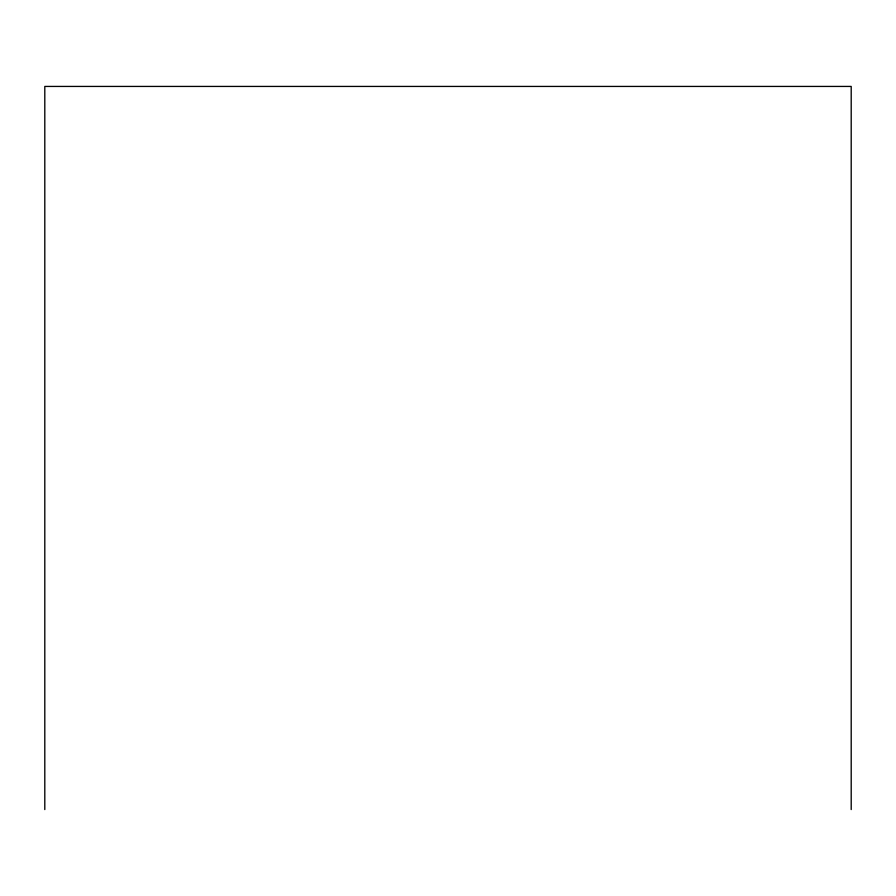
<?xml version="1.0" encoding="UTF-8"?>
<svg xmlns="http://www.w3.org/2000/svg" width="896" height="896" viewBox="0 0 896 896"><rect width="100%" height="100%" fill="white"/><g stroke="black" fill="none" stroke-linecap="round" stroke-linejoin="round"><path stroke-width="1.34" d="M851.2 809.57L851.2 86.43L44.8 86.43L44.8 809.57"/></g></svg>
